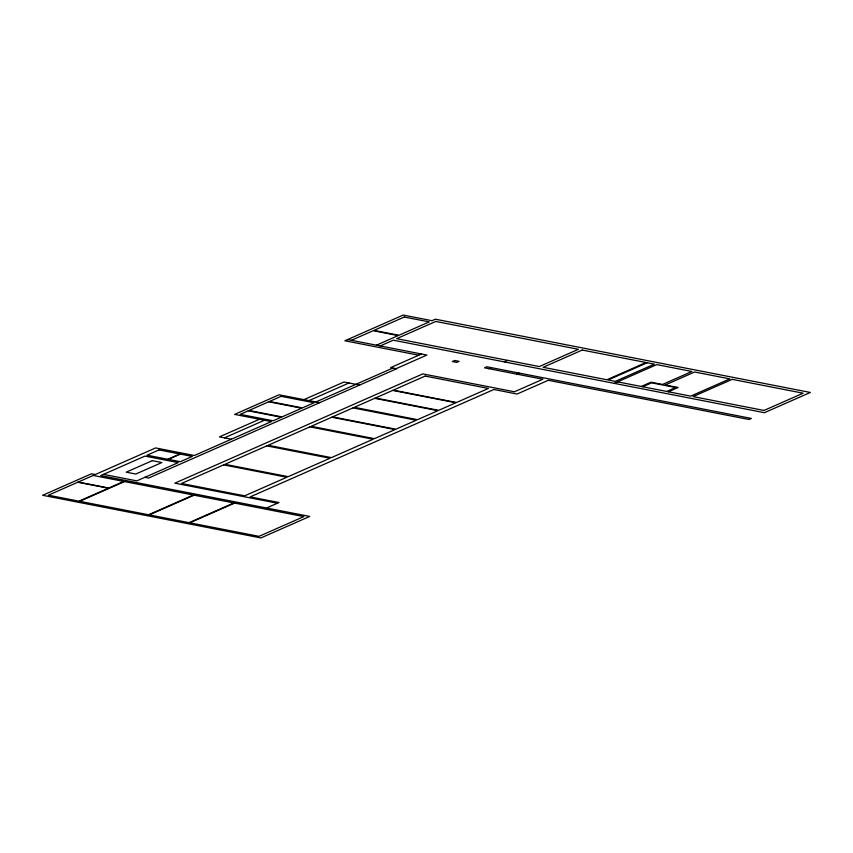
<?xml version="1.0" encoding="UTF-8"?>
<svg xmlns="http://www.w3.org/2000/svg" width="853" height="853" viewBox="0 0 853 853"><rect width="100%" height="100%" fill="white"/><g stroke="black" fill="none" stroke-linecap="round" stroke-linejoin="round"><path stroke-width="1.28" d="M351.425 340.304L373.166 330.729L398.148 335.602L376.408 345.188M380.214 345.934L393.265 340.187L764.427 412.692L810.35 392.455L435.371 319.203L431.981 320.696L403.192 315.066L344.868 340.774L418.78 355.211M167.86 459.255L179.823 453.988M168.425 459.372L180.378 454.095M259.44 419.26L219.434 436.885L231.344 439.22M303.977 399.63L343.983 382.005L359.635 385.055M224.435 437.866L264.451 420.23M308.978 400.611L348.994 382.976M421.521 353.995L390.642 367.611L396.602 368.773L148.614 478.043L144.882 477.317M315.887 401.966L392.87 368.038M396.048 368.667L426.916 355.051L347.608 339.558M488.865 368.677L491.253 367.622M504.304 361.875L507.695 360.382M516.662 374.104L519.05 373.049M266.573 508.004L278.995 502.534L250.164 496.894L493.887 389.501L517.078 394.033L548.276 380.289L748.987 419.495L751.376 418.439L486.892 366.769L484.493 367.824L542.871 379.233L514.391 391.783L422.811 373.891L174.833 483.171L277.449 503.217M614.224 383.349L656.757 364.604L691.943 371.481L662.536 384.436L650.967 382.187L641.243 386.473M642.714 386.75L651.607 382.837L675.683 387.539L666.79 391.463M668.389 391.772L678.124 387.486L665.233 384.97L694.651 372.004L729.837 378.881L690.695 396.133L617.625 381.856M319.619 402.691L279.112 394.779L234.586 414.398L271.361 421.585L194.377 455.502L155.619 447.932L95.248 474.535L91.442 473.788L42.65 495.294L260.911 537.934L309.703 516.428L100.729 475.601L144.967 456.11L178.245 462.614L136.8 480.879L103.522 474.375M404.269 317.028L373.955 330.378L398.927 335.261L429.24 321.901L404.269 317.028M435.798 321.442L396.656 338.684L539.309 366.555L578.451 349.303L435.798 321.442M77.772 482.244L48.376 495.198L78.956 501.169L108.352 488.215L77.772 482.244M93.169 475.452L78.209 482.052L108.789 488.023L123.749 481.433L93.169 475.452M159.01 449.926L147.057 455.193L180.335 461.697L192.298 456.43L159.01 449.926M248.244 410.805L240.194 414.355L273.163 420.785L281.202 417.245L248.244 410.805M268.684 401.795L249.023 410.464L281.991 416.904L301.642 408.235L268.684 401.795M281.127 396.314L269.463 401.454L302.431 407.894L314.085 402.755L281.127 396.314M152.314 460.652L126.191 472.167L135.766 474.044L161.889 462.529L152.314 460.652M124.538 481.582L79.745 501.319L148.529 514.764L193.322 495.017L124.538 481.582M454.724 360.488L452.325 361.544L456.696 362.397L459.085 361.341L454.724 360.488M223.646 464.885L181.465 483.48L244.683 495.828L286.875 477.243L223.646 464.885M266.765 445.884L224.947 464.309L288.175 476.667L329.994 458.242L266.765 445.884M309.906 426.873L268.151 445.277L331.38 457.624L373.124 439.231L309.906 426.873M331.817 417.224L311.206 426.308L374.435 438.655L395.046 429.571L331.817 417.224M353.003 407.883L332.595 416.872L395.824 429.23L416.221 420.241L353.003 407.883M374.68 398.33L354.304 407.307L417.533 419.665L437.909 410.677L374.68 398.33M392.647 390.418L375.459 397.988L438.677 410.336L455.865 402.765L392.647 390.418M425.178 376.077L393.276 390.141L456.504 402.488L488.406 388.435L425.178 376.077M194.121 495.177L149.328 514.913L189.035 522.676L233.829 502.939L194.121 495.177M234.628 503.089L189.835 522.825L259.013 536.345L303.807 516.609L234.628 503.089M582.258 350.05L543.116 367.302L606.899 379.756L646.041 362.514L582.258 350.05M647.235 362.749L608.093 379.99L615.237 381.387L654.379 364.146L647.235 362.749M732.215 379.35L693.073 396.592L764 410.453L803.142 393.201L732.215 379.35"/></g></svg>
